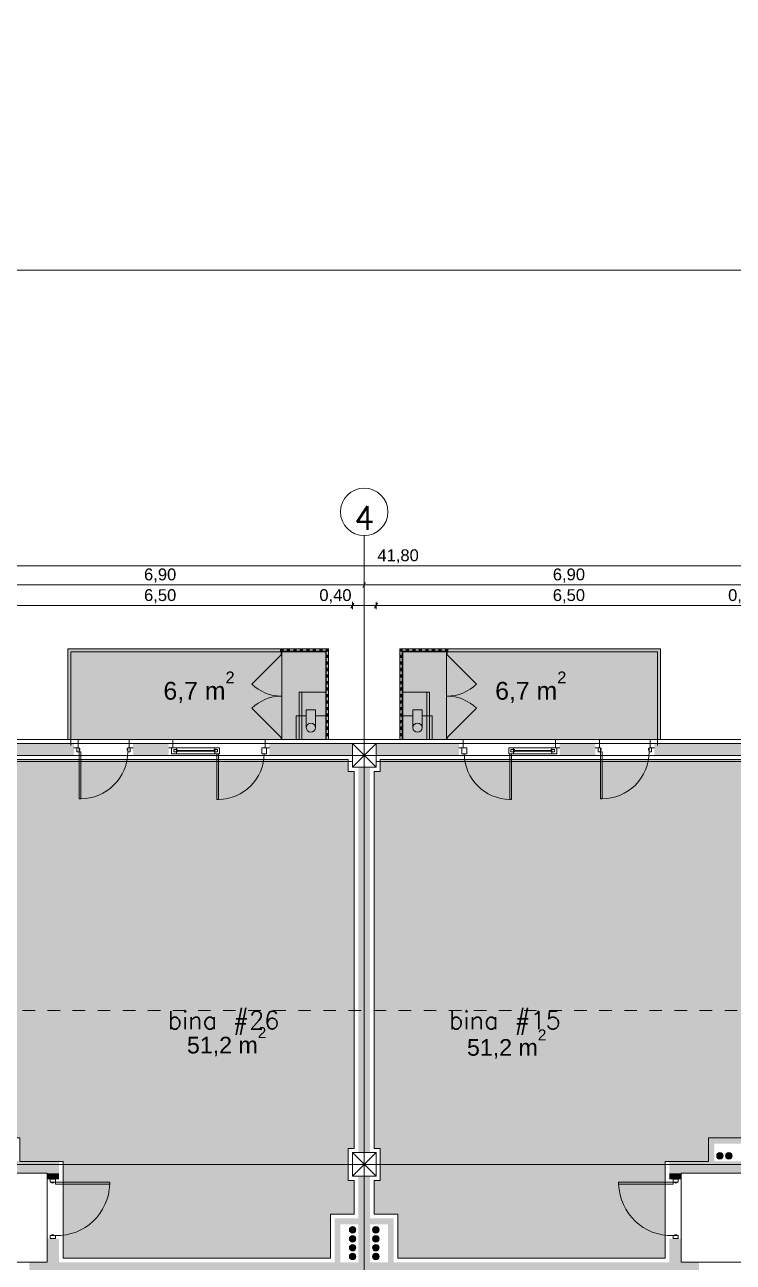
# Model space of a CAD drawing. Header units: metres. Extents: x 476297 to 476657, y 4620828 to 4621206.
# Drawn here: x 476405.82 to 476417.79, y 4621110.8 to 4621131.68 of the extents above; entities that cross this region are included whole.
import ezdxf

# ---------------------------------------------------------------- set-up
doc = ezdxf.new("R2010")
doc.units = ezdxf.units.M
doc.header["$MEASUREMENT"] = 0
doc.linetypes.add('Dashed', pattern=[0.423333, 0.211667, -0.211667])
for name, color, linetype in [('0_Pen_No__42_Pen_No__250', 7, 'Continuous'), ('2D Drafting - General_Pen_No__1', 7, 'Continuous'), ('2D Drafting - General_Pen_No__1_Pen_No__7', 7, 'Continuous'), ('2D Drafting - General_Pen_No__250_Pen_No__7', 7, 'Continuous'), ('2D Drafting - General_Pen_No__7', 7, 'Continuous'), ('2D Drafting - General_Pen_No__7_Pen_No__7', 7, 'Continuous'), ('Annotation - Text_Pen_No__7', 7, 'Continuous'), ('Doors_Pen_No__7_Pen_No__7', 7, 'Continuous'), ('G-Anno-Nplt', 7, 'Continuous'), ('gegmebi_Pen_No__1', 7, 'Continuous'), ('kar-panjara_Pen_No__7_Pen_No__7', 7, 'Continuous'), ('New0_Pen_No__250', 7, 'Continuous'), ('New2D Drafting - General_Pen_No__250_Pen_No__7', 7, 'Continuous'), ('New2D Drafting - General_Pen_No__30_Pen_No__9_Pen_No__9', 7, 'Continuous'), ('NewDoors_Pen_No__7_Pen_No__7', 7, 'Continuous'), ('Newreg_nak', 7, 'Continuous'), ('Newshenobebi', 7, 'Continuous'), ('NewStructural - Bearing', 7, 'Continuous'), ('shaxtebi da milebi_Pen_No__1_Pen_No__1', 7, 'Continuous'), ('shaxtebi da milebi_Pen_No__5_Pen_No__5', 7, 'Continuous'), ('zoma', 7, 'Continuous'), ('zoma_Pen_No__5', 7, 'Continuous')]:
    doc.layers.add(name, color=color, linetype=linetype)
doc.styles.add('GENERATED_STYLE_1', font='arial.ttf')
doc.styles.add('GENERATED_STYLE_2', font='arial.ttf')
doc.linetypes.add('Break', pattern='A,0,[1,A-1 áƒ¡áƒ\x90áƒ®áƒšáƒ˜ - áƒ›áƒ¨áƒ”áƒœáƒ”áƒ‘áƒšáƒ”áƒ‘áƒ¡1.Shx,S=0.015679,R=0,X=0,Y=0],-1.975557,0', length=1.975557)
doc.dimstyles.new('GENERATED_STYLE__1', dxfattribs={"dimtxt": 0.2, "dimasz": 0.064421, "dimexe": 0.18, "dimexo": 0.003, "dimgap": 0.09, "dimtad": 1, "dimtih": 1, "dimtoh": 1, "dimzin": 0, "dimdsep": 46, "dimtxsty": 'GENERATED_STYLE_2', "dimblk": 'ARROWHEAD_2', "dimblk1": 'ARROWHEAD_2', "dimblk2": 'ARROWHEAD_2', "dimcen": 0.09, "dimclrd": 142, "dimclre": 142, "dimclrt": 142, "dimadec": 0, "dimazin": 0, "dimtfac": 1, "dimtdec": 4, "dimtmove": 0, "dimatfit": 3, "dimfxl": 1, "dimtolj": 1, "dimtzin": 0, "dimarcsym": 0})
doc.dimstyles.new('GENERATED_STYLE__2', dxfattribs={"dimtxt": 0.2, "dimasz": 0.064421, "dimexe": 0.18, "dimexo": 0.003, "dimgap": 0.09, "dimtad": 1, "dimtih": 1, "dimtoh": 1, "dimzin": 0, "dimdsep": 46, "dimtxsty": 'GENERATED_STYLE_2', "dimblk": 'ARROWHEAD_2', "dimblk1": 'ARROWHEAD_2', "dimblk2": 'ARROWHEAD_2', "dimcen": 0.09, "dimclrd": 142, "dimclre": 142, "dimclrt": 142, "dimadec": 0, "dimazin": 0, "dimtfac": 1, "dimtdec": 4, "dimtmove": 2, "dimatfit": 3, "dimfxl": 1, "dimtolj": 1, "dimtzin": 0, "dimarcsym": 0})
doc.dimstyles.new('GENERATED_STYLE__9', dxfattribs={"dimtxt": 0.5, "dimasz": 0.228, "dimexe": 0.18, "dimexo": 0.003, "dimgap": 0.09, "dimtad": 1, "dimzin": 0, "dimdsep": 46, "dimtxsty": 'GENERATED_STYLE_2', "dimblk": 'ARROWHEAD_2', "dimblk1": 'ARROWHEAD_2', "dimblk2": 'ARROWHEAD_2', "dimcen": 0.09, "dimclrd": 1, "dimclre": 1, "dimclrt": 1, "dimadec": 0, "dimazin": 0, "dimtfac": 1, "dimtdec": 4, "dimtmove": 0, "dimatfit": 3, "dimfxl": 1, "dimtolj": 1, "dimtzin": 0, "dimarcsym": 0})

# ---------------------------------------------------------------- blocks, each defined once
blk = doc.blocks.new('*D315', base_point=(476844.527, 4621385.791))
at = {"layer": 'zoma', "color": 1, "linetype": 'Continuous', "lineweight": 0, "transparency": 16777216}
for p, q in [((476390.88, 4621127.534), (476390.43, 4621127.534)), ((476390.805, 4621127.447), (476390.505, 4621127.62)), ((476390.655, 4621127.534), (476390.655, 4621127.68)), ((476390.655, 4621119.549), (476390.655, 4621127.534)), ((476390.505, 4621119.636), (476390.805, 4621119.462)), ((476390.88, 4621119.549), (476390.43, 4621119.549)), ((476390.655, 4621119.402), (476390.655, 4621119.549))]:
    blk.add_line(p, q, dxfattribs=at)
at = {"layer": 'zoma', "color": 1, "lineweight": 0, "transparency": 16777216, "insert": (476390.555, 4621122.686), "char_height": 0.5, "attachment_point": 7, "rotation": 89.9995, "style": 'GENERATED_STYLE_2'}
blk.add_mtext('\\A1;{\\pql;\\fArial CYR|b0|i0|c204|p34;54.31}', dxfattribs=at)
blk = doc.blocks.new('ARROWHEAD_2')
at = {"color": 0, "linetype": 'Continuous', "lineweight": 0}
for p, q in [((0, 0), (-1, 0)), ((-0.378, -0.655), (0.378, 0.655))]:
    blk.add_line(p, q, dxfattribs=at)
blk = doc.blocks.new('*D318', base_point=(476844.527, 4621385.791))
at = {"layer": 'zoma', "color": 142, "linetype": 'Continuous', "lineweight": 0, "transparency": 16777216}
for p, q in [((476404.655, 4621122.162), (476404.655, 4621122.289)), ((476411.555, 4621122.162), (476411.555, 4621122.289)), ((476404.679, 4621122.268), (476404.631, 4621122.184)), ((476404.655, 4621122.226), (476411.555, 4621122.226)), ((476411.579, 4621122.268), (476411.531, 4621122.184))]:
    blk.add_line(p, q, dxfattribs=at)
at = {"layer": 'zoma', "color": 142, "lineweight": 0, "transparency": 16777216, "insert": (476407.839, 4621122.266), "char_height": 0.2, "attachment_point": 7, "style": 'GENERATED_STYLE_2'}
blk.add_mtext('\\A1;{\\pql;\\fArial CYR|b0|i0|c204|p34;6,90}', dxfattribs=at)
blk = doc.blocks.new('*D319', base_point=(476844.527, 4621385.791))
at = {"layer": 'zoma', "color": 142, "linetype": 'Continuous', "lineweight": 0, "transparency": 16777216}
for p, q in [((476411.555, 4621122.162), (476411.555, 4621122.289)), ((476418.455, 4621122.162), (476418.455, 4621122.289)), ((476411.579, 4621122.268), (476411.531, 4621122.184)), ((476411.555, 4621122.226), (476418.455, 4621122.226)), ((476418.479, 4621122.268), (476418.431, 4621122.184))]:
    blk.add_line(p, q, dxfattribs=at)
at = {"layer": 'zoma', "color": 142, "lineweight": 0, "transparency": 16777216, "insert": (476414.739, 4621122.266), "char_height": 0.2, "attachment_point": 7, "style": 'GENERATED_STYLE_2'}
blk.add_mtext('\\A1;{\\pql;\\fArial CYR|b0|i0|c204|p34;6,90}', dxfattribs=at)
blk = doc.blocks.new('*D369', base_point=(476844.527, 4621385.791))
at = {"layer": 'zoma', "color": 142, "linetype": 'Continuous', "lineweight": 0, "transparency": 16777216}
for p, q in [((476404.879, 4621121.92), (476404.831, 4621121.835)), ((476404.855, 4621121.814), (476404.855, 4621121.941)), ((476404.855, 4621121.877), (476411.355, 4621121.877)), ((476411.379, 4621121.92), (476411.331, 4621121.835)), ((476411.355, 4621121.814), (476411.355, 4621121.941))]:
    blk.add_line(p, q, dxfattribs=at)
at = {"layer": 'zoma', "color": 142, "lineweight": 0, "transparency": 16777216, "char_height": 0.2, "attachment_point": 7, "style": 'GENERATED_STYLE_2'}
for s, insert in [('\\A1;{\\pql;\\fArial CYR|b0|i0|c204|p34;6,50}', (476407.839, 4621121.917)), ('\\A1;{\\pql;\\fArial CYR|b0|i0|c204|p34;0,40}', (476410.798, 4621121.917))]:
    blk.add_mtext(s, dxfattribs=dict(at, insert=insert))
blk = doc.blocks.new('*D370', base_point=(476844.527, 4621385.791))
at = {"layer": 'zoma', "color": 142, "linetype": 'Continuous', "lineweight": 0, "transparency": 16777216}
for p, q in [((476411.379, 4621121.92), (476411.331, 4621121.835)), ((476411.355, 4621121.814), (476411.355, 4621121.941)), ((476411.355, 4621121.877), (476411.755, 4621121.877)), ((476411.779, 4621121.92), (476411.731, 4621121.835)), ((476411.755, 4621121.814), (476411.755, 4621121.941))]:
    blk.add_line(p, q, dxfattribs=at)
blk = doc.blocks.new('*D371', base_point=(476844.527, 4621385.791))
at = {"layer": 'zoma', "color": 142, "linetype": 'Continuous', "lineweight": 0, "transparency": 16777216}
for p, q in [((476411.779, 4621121.92), (476411.731, 4621121.835)), ((476411.755, 4621121.814), (476411.755, 4621121.941)), ((476411.755, 4621121.877), (476418.255, 4621121.877)), ((476418.279, 4621121.92), (476418.231, 4621121.835)), ((476418.255, 4621121.814), (476418.255, 4621121.941))]:
    blk.add_line(p, q, dxfattribs=at)
at = {"layer": 'zoma', "color": 142, "lineweight": 0, "transparency": 16777216, "char_height": 0.2, "attachment_point": 7, "style": 'GENERATED_STYLE_2'}
for s, insert in [('\\A1;{\\pql;\\fArial CYR|b0|i0|c204|p34;6,50}', (476414.739, 4621121.917)), ('\\A1;{\\pql;\\fArial CYR|b0|i0|c204|p34;0,40}', (476417.698, 4621121.917))]:
    blk.add_mtext(s, dxfattribs=dict(at, insert=insert))
blk = doc.blocks.new('*D377', base_point=(476844.527, 4621385.791))
at = {"layer": 'zoma', "color": 142, "linetype": 'Continuous', "lineweight": 0, "transparency": 16777216}
for p, q in [((476390.614, 4621122.549), (476390.655, 4621122.549)), ((476390.679, 4621122.591), (476390.631, 4621122.507)), ((476390.655, 4621122.485), (476390.655, 4621122.613)), ((476390.655, 4621122.549), (476432.455, 4621122.549)), ((476432.431, 4621122.507), (476432.479, 4621122.591)), ((476432.455, 4621122.485), (476432.455, 4621122.613)), ((476432.455, 4621122.549), (476432.496, 4621122.549))]:
    blk.add_line(p, q, dxfattribs=at)
at = {"layer": 'zoma', "color": 142, "lineweight": 0, "transparency": 16777216, "insert": (476411.778, 4621122.589), "char_height": 0.2, "attachment_point": 7, "style": 'GENERATED_STYLE_2'}
blk.add_mtext('\\A1;{\\pql;\\fArial CYR|b0|i0|c204|p34;41,80}', dxfattribs=at)
blk = doc.blocks.new('*D410', base_point=(476844.527, 4621385.791))
at = {"layer": 'zoma', "color": 142, "linetype": 'Continuous', "lineweight": 0, "transparency": 16777216}
for p, q in [((476404.879, 4621137.361), (476404.83, 4621137.276)), ((476404.854, 4621137.255), (476404.854, 4621137.382)), ((476404.854, 4621137.319), (476411.354, 4621137.319)), ((476411.379, 4621137.361), (476411.33, 4621137.276)), ((476411.354, 4621137.255), (476411.354, 4621137.382))]:
    blk.add_line(p, q, dxfattribs=at)
at = {"layer": 'zoma', "color": 142, "lineweight": 0, "transparency": 16777216, "char_height": 0.2, "attachment_point": 7, "style": 'GENERATED_STYLE_2'}
for s, insert in [('\\A1;{\\pql;\\fArial CYR|b0|i0|c204|p34;6,50}', (476407.838, 4621137.359)), ('\\A1;{\\pql;\\fArial CYR|b0|i0|c204|p34;0,40}', (476410.798, 4621137.359))]:
    blk.add_mtext(s, dxfattribs=dict(at, insert=insert))
blk = doc.blocks.new('*D411', base_point=(476844.527, 4621385.791))
at = {"layer": 'zoma', "color": 142, "linetype": 'Continuous', "lineweight": 0, "transparency": 16777216}
for p, q in [((476411.379, 4621137.361), (476411.33, 4621137.276)), ((476411.354, 4621137.255), (476411.354, 4621137.382)), ((476411.354, 4621137.319), (476411.754, 4621137.319)), ((476411.779, 4621137.361), (476411.73, 4621137.276)), ((476411.754, 4621137.255), (476411.754, 4621137.382))]:
    blk.add_line(p, q, dxfattribs=at)
blk = doc.blocks.new('*D412', base_point=(476844.527, 4621385.791))
at = {"layer": 'zoma', "color": 142, "linetype": 'Continuous', "lineweight": 0, "transparency": 16777216}
for p, q in [((476411.779, 4621137.361), (476411.73, 4621137.276)), ((476411.754, 4621137.255), (476411.754, 4621137.382)), ((476411.754, 4621137.319), (476418.254, 4621137.319)), ((476418.279, 4621137.361), (476418.23, 4621137.276)), ((476418.254, 4621137.255), (476418.254, 4621137.382))]:
    blk.add_line(p, q, dxfattribs=at)
at = {"layer": 'zoma', "color": 142, "lineweight": 0, "transparency": 16777216, "char_height": 0.2, "attachment_point": 7, "style": 'GENERATED_STYLE_2'}
for s, insert in [('\\A1;{\\pql;\\fArial CYR|b0|i0|c204|p34;6,50}', (476414.738, 4621137.359)), ('\\A1;{\\pql;\\fArial CYR|b0|i0|c204|p34;0,40}', (476417.698, 4621137.359))]:
    blk.add_mtext(s, dxfattribs=dict(at, insert=insert))

msp = doc.modelspace()

# ---------------------------------------------------------------- hatches: boundary and pattern name
at = {"layer": '2D Drafting - General_Pen_No__250_Pen_No__7', "linetype": 'Continuous', "lineweight": 0}
for points in [[(476410.155, 4621121.099), (476410.905, 4621121.099), (476410.905, 4621121.109), (476410.155, 4621121.109)], [(476410.155, 4621121.049), (476410.165, 4621121.049), (476410.165, 4621121.099), (476410.155, 4621121.099)], [(476410.905, 4621121.109), (476410.915, 4621121.109), (476410.915, 4621119.619), (476410.905, 4621119.619)], [(476412.205, 4621121.109), (476412.205, 4621119.619), (476412.195, 4621119.619), (476412.195, 4621121.109)], [(476412.955, 4621121.099), (476412.205, 4621121.099), (476412.205, 4621121.109), (476412.955, 4621121.109)], [(476412.955, 4621121.049), (476412.955, 4621121.099), (476412.945, 4621121.099), (476412.945, 4621121.049)], [(476410.155, 4621119.619), (476410.155, 4621119.649), (476410.165, 4621119.649), (476410.165, 4621119.619)], [(476412.955, 4621119.619), (476412.955, 4621119.649), (476412.945, 4621119.649), (476412.945, 4621119.619)], [(476406.655, 4621119.349), (476404.855, 4621119.349), (476404.855, 4621119.549), (476406.655, 4621119.549)], [(476408.255, 4621119.348), (476407.655, 4621119.348), (476407.655, 4621119.548), (476408.255, 4621119.548)], [(476411.355, 4621119.349), (476409.955, 4621119.349), (476409.955, 4621119.549), (476411.355, 4621119.549)], [(476411.755, 4621119.349), (476413.155, 4621119.349), (476413.155, 4621119.549), (476411.755, 4621119.549)], [(476414.855, 4621119.348), (476415.455, 4621119.348), (476415.455, 4621119.548), (476414.855, 4621119.548)], [(476416.455, 4621119.349), (476418.255, 4621119.349), (476418.255, 4621119.549), (476416.455, 4621119.549)], [(476411.655, 4621119.149), (476411.655, 4621112.649), (476411.455, 4621112.649), (476411.455, 4621119.149)], [(476417.465, 4621112.499), (476417.365, 4621112.499), (476417.365, 4621112.899), (476418.255, 4621112.899), (476418.255, 4621112.799), (476417.465, 4621112.799)], [(476406.405, 4621112.299), (476406.405, 4621112.499), (476404.855, 4621112.499), (476404.855, 4621112.299)], [(476416.705, 4621112.299), (476416.705, 4621112.499), (476418.255, 4621112.499), (476418.255, 4621112.299)], [(476406.405, 4621112.299), (476406.405, 4621112.199), (476406.205, 4621112.199), (476406.205, 4621112.299)], [(476411.655, 4621112.249), (476411.655, 4621109.149), (476411.455, 4621109.149), (476411.455, 4621112.249)], [(476416.705, 4621112.299), (476416.705, 4621112.199), (476416.905, 4621112.199), (476416.905, 4621112.299)], [(476411.455, 4621111.439), (476411.455, 4621111.539), (476411.055, 4621111.539), (476411.055, 4621110.799), (476411.155, 4621110.799), (476411.155, 4621111.439)], [(476411.655, 4621111.439), (476411.655, 4621111.539), (476412.055, 4621111.539), (476412.055, 4621110.799), (476411.955, 4621110.799), (476411.955, 4621111.439)], [(476406.405, 4621111.199), (476406.405, 4621110.799), (476406.205, 4621110.799), (476406.205, 4621111.199)], [(476416.705, 4621111.199), (476416.705, 4621110.799), (476416.905, 4621110.799), (476416.905, 4621111.199)], [(476411.455, 4621110.599), (476405.905, 4621110.599), (476405.905, 4621110.799), (476411.455, 4621110.799)], [(476411.655, 4621110.599), (476417.205, 4621110.599), (476417.205, 4621110.799), (476411.655, 4621110.799)]]:
    msp.add_hatch(color=7, dxfattribs=at).paths.add_polyline_path(points)
at = {"layer": 'G-Anno-Nplt', "linetype": 'Continuous', "lineweight": 0}
for color, points in [(46, [(476406.555, 4621121.149), (476406.555, 4621119.619), (476410.955, 4621119.619), (476410.955, 4621121.149)]), (46, [(476416.555, 4621121.149), (476416.555, 4621119.619), (476412.155, 4621119.619), (476412.155, 4621121.149)]), (167, [(476411.385, 4621112.719), (476411.285, 4621112.719), (476411.285, 4621112.179), (476411.385, 4621112.179), (476411.385, 4621111.609), (476410.985, 4621111.609), (476410.985, 4621110.869), (476406.475, 4621110.869), (476406.475, 4621112.499), (476405.745, 4621112.499), (476405.745, 4621112.899), (476404.855, 4621112.899), (476404.855, 4621114.099), (476404.925, 4621114.099), (476404.925, 4621119.079), (476404.925, 4621119.279), (476407.785, 4621119.279), (476411.285, 4621119.279), (476411.285, 4621119.079), (476411.385, 4621119.079)]), (167, [(476418.255, 4621114.099), (476418.185, 4621114.099), (476418.185, 4621119.279), (476411.825, 4621119.279), (476411.825, 4621119.079), (476411.725, 4621119.079), (476411.725, 4621112.719), (476411.825, 4621112.719), (476411.825, 4621112.179), (476411.725, 4621112.179), (476411.725, 4621111.609), (476412.125, 4621111.609), (476412.125, 4621110.869), (476416.635, 4621110.869), (476416.635, 4621112.499), (476417.365, 4621112.499), (476417.365, 4621112.899), (476418.255, 4621112.899)])]:
    msp.add_hatch(color=color, dxfattribs=at).paths.add_polyline_path(points)
at = {"layer": 'New2D Drafting - General_Pen_No__250_Pen_No__7', "linetype": 'Continuous', "lineweight": 0}
for points in [[(476410.905, 4621119.619), (476410.455, 4621119.619), (476410.455, 4621120.419), (476410.905, 4621120.419)], [(476412.205, 4621119.619), (476412.655, 4621119.619), (476412.655, 4621120.419), (476412.205, 4621120.419)], [(476410.905, 4621119.619), (476410.405, 4621119.619), (476410.405, 4621120.019), (476410.578, 4621120.019), (476410.578, 4621120.119), (476410.732, 4621120.119), (476410.732, 4621120.019), (476410.905, 4621120.019)], [(476412.205, 4621119.619), (476412.705, 4621119.619), (476412.705, 4621120.019), (476412.532, 4621120.019), (476412.532, 4621120.119), (476412.378, 4621120.119), (476412.378, 4621120.019), (476412.205, 4621120.019)]]:
    msp.add_hatch(color=255, dxfattribs=at).paths.add_polyline_path(points)
at = {"layer": 'New2D Drafting - General_Pen_No__30_Pen_No__9_Pen_No__9', "linetype": 'Continuous', "lineweight": 0}
for points in [[(476410.185, 4621121.149), (476410.185, 4621121.109), (476410.145, 4621121.109), (476410.145, 4621121.149)], [(476410.295, 4621121.149), (476410.295, 4621121.109), (476410.255, 4621121.109), (476410.255, 4621121.149)], [(476410.405, 4621121.149), (476410.405, 4621121.109), (476410.365, 4621121.109), (476410.365, 4621121.149)], [(476410.515, 4621121.149), (476410.515, 4621121.109), (476410.475, 4621121.109), (476410.475, 4621121.149)], [(476410.625, 4621121.149), (476410.625, 4621121.109), (476410.585, 4621121.109), (476410.585, 4621121.149)], [(476410.735, 4621121.149), (476410.735, 4621121.109), (476410.695, 4621121.109), (476410.695, 4621121.149)], [(476410.845, 4621121.149), (476410.845, 4621121.109), (476410.805, 4621121.109), (476410.805, 4621121.149)], [(476410.955, 4621121.149), (476410.955, 4621121.109), (476410.915, 4621121.109), (476410.915, 4621121.149)], [(476410.955, 4621120.999), (476410.915, 4621120.999), (476410.915, 4621121.039), (476410.955, 4621121.039)], [(476412.155, 4621121.149), (476412.155, 4621121.109), (476412.195, 4621121.109), (476412.195, 4621121.149)], [(476412.155, 4621120.999), (476412.195, 4621120.999), (476412.195, 4621121.039), (476412.155, 4621121.039)], [(476412.265, 4621121.149), (476412.265, 4621121.109), (476412.305, 4621121.109), (476412.305, 4621121.149)], [(476412.375, 4621121.149), (476412.375, 4621121.109), (476412.415, 4621121.109), (476412.415, 4621121.149)], [(476412.485, 4621121.149), (476412.485, 4621121.109), (476412.525, 4621121.109), (476412.525, 4621121.149)], [(476412.595, 4621121.149), (476412.595, 4621121.109), (476412.635, 4621121.109), (476412.635, 4621121.149)], [(476412.705, 4621121.149), (476412.705, 4621121.109), (476412.745, 4621121.109), (476412.745, 4621121.149)], [(476412.815, 4621121.149), (476412.815, 4621121.109), (476412.855, 4621121.109), (476412.855, 4621121.149)], [(476412.925, 4621121.149), (476412.925, 4621121.109), (476412.965, 4621121.109), (476412.965, 4621121.149)], [(476410.955, 4621120.889), (476410.915, 4621120.889), (476410.915, 4621120.929), (476410.955, 4621120.929)], [(476410.955, 4621120.779), (476410.915, 4621120.779), (476410.915, 4621120.819), (476410.955, 4621120.819)], [(476412.155, 4621120.889), (476412.195, 4621120.889), (476412.195, 4621120.929), (476412.155, 4621120.929)], [(476412.155, 4621120.779), (476412.195, 4621120.779), (476412.195, 4621120.819), (476412.155, 4621120.819)], [(476410.955, 4621120.669), (476410.915, 4621120.669), (476410.915, 4621120.709), (476410.955, 4621120.709)], [(476412.155, 4621120.669), (476412.195, 4621120.669), (476412.195, 4621120.709), (476412.155, 4621120.709)], [(476410.955, 4621120.559), (476410.915, 4621120.559), (476410.915, 4621120.599), (476410.955, 4621120.599)], [(476410.955, 4621120.449), (476410.915, 4621120.449), (476410.915, 4621120.489), (476410.955, 4621120.489)], [(476412.155, 4621120.559), (476412.195, 4621120.559), (476412.195, 4621120.599), (476412.155, 4621120.599)], [(476412.155, 4621120.449), (476412.195, 4621120.449), (476412.195, 4621120.489), (476412.155, 4621120.489)], [(476410.955, 4621120.339), (476410.915, 4621120.339), (476410.915, 4621120.379), (476410.955, 4621120.379)], [(476410.955, 4621120.229), (476410.915, 4621120.229), (476410.915, 4621120.269), (476410.955, 4621120.269)], [(476412.155, 4621120.339), (476412.195, 4621120.339), (476412.195, 4621120.379), (476412.155, 4621120.379)], [(476412.155, 4621120.229), (476412.195, 4621120.229), (476412.195, 4621120.269), (476412.155, 4621120.269)], [(476410.955, 4621120.119), (476410.915, 4621120.119), (476410.915, 4621120.159), (476410.955, 4621120.159)], [(476410.955, 4621120.009), (476410.915, 4621120.009), (476410.915, 4621120.049), (476410.955, 4621120.049)], [(476412.155, 4621120.119), (476412.195, 4621120.119), (476412.195, 4621120.159), (476412.155, 4621120.159)], [(476412.155, 4621120.009), (476412.195, 4621120.009), (476412.195, 4621120.049), (476412.155, 4621120.049)], [(476410.955, 4621119.899), (476410.915, 4621119.899), (476410.915, 4621119.939), (476410.955, 4621119.939)], [(476410.955, 4621119.789), (476410.915, 4621119.789), (476410.915, 4621119.829), (476410.955, 4621119.829)], [(476412.155, 4621119.899), (476412.195, 4621119.899), (476412.195, 4621119.939), (476412.155, 4621119.939)], [(476412.155, 4621119.789), (476412.195, 4621119.789), (476412.195, 4621119.829), (476412.155, 4621119.829)], [(476410.955, 4621119.679), (476410.915, 4621119.679), (476410.915, 4621119.719), (476410.955, 4621119.719)], [(476412.155, 4621119.679), (476412.195, 4621119.679), (476412.195, 4621119.719), (476412.155, 4621119.719)]]:
    msp.add_hatch(color=255, dxfattribs=at).paths.add_polyline_path(points)
at = {"layer": 'shaxtebi da milebi_Pen_No__1_Pen_No__1', "linetype": 'Continuous', "lineweight": 0}
for points in [[(476411.36, 4621110.949, 1), (476411.36, 4621110.839, 1)], [(476411.75, 4621110.949, -1), (476411.75, 4621110.839, -1)]]:
    msp.add_hatch(color=1, dxfattribs=at).paths.add_polyline_path(points)
at = {"layer": 'shaxtebi da milebi_Pen_No__5_Pen_No__5', "linetype": 'Continuous', "lineweight": 0}
for color, points in [(251, [(476417.505, 4621112.594, 1), (476417.615, 4621112.594, 1)]), (5, [(476417.71, 4621112.649, -1), (476417.71, 4621112.539, -1)]), (251, [(476411.36, 4621111.399, -1), (476411.36, 4621111.289, -1)]), (5, [(476411.415, 4621111.194, -1), (476411.305, 4621111.194, -1)]), (251, [(476411.75, 4621111.399, 1), (476411.75, 4621111.289, 1)]), (5, [(476411.695, 4621111.194, 1), (476411.805, 4621111.194, 1)]), (5, [(476411.415, 4621111.044, -1), (476411.305, 4621111.044, -1)]), (5, [(476411.695, 4621111.044, 1), (476411.805, 4621111.044, 1)])]:
    msp.add_hatch(color=color, dxfattribs=at).paths.add_polyline_path(points)

# ---------------------------------------------------------------- linework, layer by layer
at = {"layer": '0_Pen_No__42_Pen_No__250', "color": 5, "linetype": 'Continuous', "lineweight": 0}
msp.add_circle((476411.555, 4621123.458), 0.4, dxfattribs=at)
msp.add_circle((476411.555, 4621123.458), 0.4, dxfattribs=at)
at = {"layer": '2D Drafting - General_Pen_No__1', "color": 7, "linetype": 'Continuous', "lineweight": 0}
for p, q in [((476411.755, 4621119.149), (476411.355, 4621119.549)), ((476411.355, 4621119.149), (476411.755, 4621119.549)), ((476411.355, 4621112.249), (476411.755, 4621112.649)), ((476411.755, 4621112.249), (476411.355, 4621112.649))]:
    msp.add_line(p, q, dxfattribs=at)
at = {"layer": '2D Drafting - General_Pen_No__1', "color": 7, "linetype": 'Continuous', "lineweight": 0, "flags": 128}
for points in [[(476411.355, 4621119.249), (476404.855, 4621119.249), (476404.855, 4621119.549), (476411.355, 4621119.549)], [(476411.355, 4621119.149), (476411.755, 4621119.149), (476411.755, 4621119.549), (476411.355, 4621119.549)], [(476411.755, 4621119.249), (476418.255, 4621119.249), (476418.255, 4621119.549), (476411.755, 4621119.549)], [(476411.355, 4621112.249), (476411.755, 4621112.249), (476411.755, 4621112.649), (476411.355, 4621112.649)]]:
    msp.add_lwpolyline(points, close=True, dxfattribs=at)
at = {"layer": '2D Drafting - General_Pen_No__1_Pen_No__7', "color": 7, "linetype": 'Continuous', "lineweight": 0}
for centre, start, end in [((476406.367, 4621112.141), 268.3962, 358.3962), ((476416.743, 4621112.141), 181.6038, 271.6038)]:
    msp.add_arc(centre, 0.893, start, end, dxfattribs=at)
at = {"layer": '2D Drafting - General_Pen_No__250_Pen_No__7', "color": 7, "linetype": 'Continuous', "lineweight": 0, "flags": 128}
for points in [[(476410.155, 4621121.099), (476410.905, 4621121.099), (476410.905, 4621121.109), (476410.155, 4621121.109)], [(476410.155, 4621121.049), (476410.165, 4621121.049), (476410.165, 4621121.099), (476410.155, 4621121.099)], [(476410.905, 4621121.109), (476410.915, 4621121.109), (476410.915, 4621119.619), (476410.905, 4621119.619)], [(476412.205, 4621121.109), (476412.205, 4621119.619), (476412.195, 4621119.619), (476412.195, 4621121.109)], [(476412.955, 4621121.099), (476412.205, 4621121.099), (476412.205, 4621121.109), (476412.955, 4621121.109)], [(476412.955, 4621121.049), (476412.955, 4621121.099), (476412.945, 4621121.099), (476412.945, 4621121.049)], [(476410.155, 4621119.619), (476410.155, 4621119.649), (476410.165, 4621119.649), (476410.165, 4621119.619)], [(476412.955, 4621119.619), (476412.955, 4621119.649), (476412.945, 4621119.649), (476412.945, 4621119.619)]]:
    msp.add_lwpolyline(points, close=True, dxfattribs=at)
at = {"layer": '2D Drafting - General_Pen_No__7', "color": 7, "linetype": 'Continuous', "lineweight": 0, "flags": 128}
for points in [[(476406.655, 4621119.479), (476406.725, 4621119.479), (476406.725, 4621119.62)], [(476407.655, 4621119.479), (476407.585, 4621119.479), (476407.585, 4621119.62)], [(476408.255, 4621119.479), (476408.325, 4621119.479), (476408.325, 4621119.619)], [(476409.955, 4621119.479), (476409.885, 4621119.479), (476409.885, 4621119.619)], [(476413.155, 4621119.478), (476413.225, 4621119.478), (476413.225, 4621119.618)], [(476414.855, 4621119.478), (476414.785, 4621119.478), (476414.785, 4621119.618)], [(476415.455, 4621119.479), (476415.525, 4621119.479), (476415.525, 4621119.619)], [(476416.455, 4621119.479), (476416.385, 4621119.479), (476416.385, 4621119.619)]]:
    msp.add_lwpolyline(points, dxfattribs=at)
at = {"layer": '2D Drafting - General_Pen_No__7_Pen_No__7', "color": 7, "linetype": 'Continuous', "lineweight": 0, "flags": 128}
for points in [[(476408.385, 4621119.478), (476409.035, 4621119.478), (476409.035, 4621119.378), (476408.385, 4621119.378)], [(476414.725, 4621119.478), (476414.075, 4621119.478), (476414.075, 4621119.378), (476414.725, 4621119.378)]]:
    msp.add_lwpolyline(points, close=True, dxfattribs=at)
at = {"layer": '2D Drafting - General_Pen_No__7_Pen_No__7', "color": 7, "linetype": 'Continuous', "lineweight": 0}
for centre, radius, start, end in [((476406.77, 4621119.412), 0.794, 269.9985, 0.0002), ((476409.095, 4621119.378), 0.77, 269.9975, 359.9943), ((476414.015, 4621119.378), 0.77, 180.0057, 270.0025), ((476415.571, 4621119.411), 0.794, 269.9985, 0.0002)]:
    msp.add_arc(centre, radius, start, end, dxfattribs=at)
at = {"layer": 'Doors_Pen_No__7_Pen_No__7', "color": 7, "linetype": 'Continuous', "lineweight": 0, "flags": 128}
for points in [[(476406.704, 4621119.479), (476406.744, 4621119.479), (476406.744, 4621119.412), (476406.704, 4621119.412)], [(476406.744, 4621119.465), (476406.753, 4621119.465), (476406.753, 4621119.438), (476406.744, 4621119.438)], [(476406.744, 4621119.412), (476406.77, 4621119.412), (476406.77, 4621118.617), (476406.744, 4621118.617)], [(476407.556, 4621119.465), (476407.565, 4621119.465), (476407.565, 4621119.438), (476407.556, 4621119.438)], [(476407.604, 4621119.479), (476407.565, 4621119.479), (476407.565, 4621119.412), (476407.604, 4621119.412)], [(476409.068, 4621119.378), (476409.095, 4621119.378), (476409.095, 4621118.608), (476409.068, 4621118.608)], [(476414.042, 4621119.378), (476414.015, 4621119.378), (476414.015, 4621118.607), (476414.042, 4621118.607)], [(476415.505, 4621119.479), (476415.545, 4621119.479), (476415.545, 4621119.411), (476415.505, 4621119.411)], [(476415.545, 4621119.464), (476415.554, 4621119.464), (476415.554, 4621119.438), (476415.545, 4621119.438)], [(476415.545, 4621119.411), (476415.571, 4621119.411), (476415.571, 4621118.617), (476415.545, 4621118.617)], [(476416.357, 4621119.464), (476416.366, 4621119.464), (476416.366, 4621119.438), (476416.357, 4621119.438)], [(476416.405, 4621119.479), (476416.366, 4621119.479), (476416.366, 4621119.411), (476416.405, 4621119.411)], [(476406.257, 4621112.199), (476406.257, 4621112.149), (476406.342, 4621112.149), (476406.342, 4621112.199)], [(476406.275, 4621112.149), (476406.275, 4621112.138), (476406.309, 4621112.138), (476406.309, 4621112.149)], [(476406.342, 4621112.149), (476406.342, 4621112.116), (476407.26, 4621112.116), (476407.26, 4621112.149)], [(476416.768, 4621112.149), (476416.768, 4621112.116), (476415.85, 4621112.116), (476415.85, 4621112.149)], [(476416.853, 4621112.199), (476416.853, 4621112.149), (476416.768, 4621112.149), (476416.768, 4621112.199)], [(476416.835, 4621112.149), (476416.835, 4621112.138), (476416.801, 4621112.138), (476416.801, 4621112.149)], [(476406.257, 4621111.199), (476406.257, 4621111.248), (476406.342, 4621111.248), (476406.342, 4621111.199)], [(476406.275, 4621111.259), (476406.275, 4621111.248), (476406.309, 4621111.248), (476406.309, 4621111.259)], [(476416.853, 4621111.199), (476416.853, 4621111.248), (476416.768, 4621111.248), (476416.768, 4621111.199)], [(476416.835, 4621111.259), (476416.835, 4621111.248), (476416.801, 4621111.248), (476416.801, 4621111.259)]]:
    msp.add_lwpolyline(points, close=True, dxfattribs=at)
at = {"layer": 'G-Anno-Nplt', "color": 7, "linetype": 'Continuous', "lineweight": 0, "flags": 128}
for points in [[(476406.555, 4621121.149), (476406.555, 4621119.619), (476410.955, 4621119.619), (476410.955, 4621121.149)], [(476416.555, 4621121.149), (476416.555, 4621119.619), (476412.155, 4621119.619), (476412.155, 4621121.149)], [(476411.385, 4621112.719), (476411.285, 4621112.719), (476411.285, 4621112.179), (476411.385, 4621112.179), (476411.385, 4621111.609), (476410.985, 4621111.609), (476410.985, 4621110.869), (476406.475, 4621110.869), (476406.475, 4621112.499), (476405.745, 4621112.499), (476405.745, 4621112.899), (476404.855, 4621112.899), (476404.855, 4621114.099), (476404.925, 4621114.099), (476404.925, 4621119.079), (476404.925, 4621119.279), (476407.785, 4621119.279), (476411.285, 4621119.279), (476411.285, 4621119.079), (476411.385, 4621119.079)], [(476418.255, 4621114.099), (476418.185, 4621114.099), (476418.185, 4621119.279), (476411.825, 4621119.279), (476411.825, 4621119.079), (476411.725, 4621119.079), (476411.725, 4621112.719), (476411.825, 4621112.719), (476411.825, 4621112.179), (476411.725, 4621112.179), (476411.725, 4621111.609), (476412.125, 4621111.609), (476412.125, 4621110.869), (476416.635, 4621110.869), (476416.635, 4621112.499), (476417.365, 4621112.499), (476417.365, 4621112.899), (476418.255, 4621112.899)]]:
    msp.add_lwpolyline(points, close=True, dxfattribs=at)
at = {"layer": 'gegmebi_Pen_No__1', "color": 7, "linetype": 'Continuous', "lineweight": 0, "flags": 128}
for points in [[(476410.578, 4621120.019), (476410.405, 4621120.019), (476410.405, 4621119.619), (476410.905, 4621119.619), (476410.905, 4621120.019), (476410.732, 4621120.019)], [(476410.578, 4621119.819), (476410.578, 4621120.119), (476410.732, 4621120.119), (476410.732, 4621119.819)], [(476412.532, 4621120.019), (476412.705, 4621120.019), (476412.705, 4621119.619), (476412.205, 4621119.619), (476412.205, 4621120.019), (476412.378, 4621120.019)], [(476412.532, 4621119.819), (476412.532, 4621120.119), (476412.378, 4621120.119), (476412.378, 4621119.819)]]:
    msp.add_lwpolyline(points, dxfattribs=at)
at = {"layer": 'kar-panjara_Pen_No__7_Pen_No__7', "color": 7, "linetype": 'Continuous', "lineweight": 0, "flags": 128}
for points in [[(476408.385, 4621119.478), (476408.305, 4621119.478), (476408.305, 4621119.378), (476408.385, 4621119.378)], [(476408.34, 4621119.408), (476408.385, 4621119.408), (476408.385, 4621119.423), (476408.385, 4621119.433), (476408.4, 4621119.433), (476408.4, 4621119.448), (476408.34, 4621119.448)], [(476408.385, 4621119.423), (476409.035, 4621119.423), (476409.035, 4621119.433), (476408.385, 4621119.433)], [(476408.4, 4621119.408), (476408.385, 4621119.408), (476408.385, 4621119.423), (476408.4, 4621119.423)], [(476409.08, 4621119.408), (476409.035, 4621119.408), (476409.035, 4621119.423), (476409.035, 4621119.433), (476409.02, 4621119.433), (476409.02, 4621119.448), (476409.08, 4621119.448)], [(476409.02, 4621119.408), (476409.035, 4621119.408), (476409.035, 4621119.423), (476409.02, 4621119.423)], [(476409.115, 4621119.478), (476409.035, 4621119.478), (476409.035, 4621119.378), (476409.115, 4621119.378)], [(476409.905, 4621119.478), (476409.825, 4621119.478), (476409.825, 4621119.378), (476409.905, 4621119.378)], [(476413.205, 4621119.478), (476413.285, 4621119.478), (476413.285, 4621119.378), (476413.205, 4621119.378)], [(476413.995, 4621119.478), (476414.075, 4621119.478), (476414.075, 4621119.378), (476413.995, 4621119.378)], [(476414.03, 4621119.408), (476414.075, 4621119.408), (476414.075, 4621119.423), (476414.075, 4621119.433), (476414.09, 4621119.433), (476414.09, 4621119.448), (476414.03, 4621119.448)], [(476414.725, 4621119.423), (476414.075, 4621119.423), (476414.075, 4621119.433), (476414.725, 4621119.433)], [(476414.09, 4621119.408), (476414.075, 4621119.408), (476414.075, 4621119.423), (476414.09, 4621119.423)], [(476414.77, 4621119.408), (476414.725, 4621119.408), (476414.725, 4621119.423), (476414.725, 4621119.433), (476414.71, 4621119.433), (476414.71, 4621119.448), (476414.77, 4621119.448)], [(476414.71, 4621119.408), (476414.725, 4621119.408), (476414.725, 4621119.423), (476414.71, 4621119.423)], [(476414.725, 4621119.478), (476414.805, 4621119.478), (476414.805, 4621119.378), (476414.725, 4621119.378)]]:
    msp.add_lwpolyline(points, close=True, dxfattribs=at)
at = {"layer": 'New0_Pen_No__250', "color": 7, "linetype": 'Continuous', "lineweight": 0, "flags": 128}
for points in [[(476406.206, 4621110.799), (476406.206, 4621112.299), (476404.856, 4621112.299), (476404.856, 4621112.249), (476404.456, 4621112.249), (476404.456, 4621112.649), (476404.656, 4621112.649), (476404.656, 4621119.148), (476404.456, 4621119.148), (476404.456, 4621119.349), (476401.756, 4621119.349), (476401.756, 4621112.299), (476397.956, 4621112.299), (476397.956, 4621112.249), (476397.556, 4621112.249), (476397.556, 4621112.299), (476396.206, 4621112.299), (476396.206, 4621110.799)], [(476416.906, 4621110.799), (476416.906, 4621112.299), (476418.256, 4621112.299), (476418.256, 4621112.249), (476418.656, 4621112.249), (476418.656, 4621112.649), (476418.456, 4621112.649), (476418.456, 4621119.148), (476418.656, 4621119.148), (476418.656, 4621119.349), (476421.356, 4621119.349), (476421.356, 4621112.299), (476425.156, 4621112.299), (476425.156, 4621112.249), (476425.556, 4621112.249), (476425.556, 4621112.299), (476426.906, 4621112.299), (476426.906, 4621110.799)]]:
    msp.add_lwpolyline(points, close=True, dxfattribs=at)
at = {"layer": 'New2D Drafting - General_Pen_No__30_Pen_No__9_Pen_No__9', "color": 7, "linetype": 'Continuous', "lineweight": 0, "flags": 128}
for points in [[(476410.185, 4621121.149), (476410.185, 4621121.109), (476410.145, 4621121.109), (476410.145, 4621121.149)], [(476410.295, 4621121.149), (476410.295, 4621121.109), (476410.255, 4621121.109), (476410.255, 4621121.149)], [(476410.405, 4621121.149), (476410.405, 4621121.109), (476410.365, 4621121.109), (476410.365, 4621121.149)], [(476410.515, 4621121.149), (476410.515, 4621121.109), (476410.475, 4621121.109), (476410.475, 4621121.149)], [(476410.625, 4621121.149), (476410.625, 4621121.109), (476410.585, 4621121.109), (476410.585, 4621121.149)], [(476410.735, 4621121.149), (476410.735, 4621121.109), (476410.695, 4621121.109), (476410.695, 4621121.149)], [(476410.845, 4621121.149), (476410.845, 4621121.109), (476410.805, 4621121.109), (476410.805, 4621121.149)], [(476410.955, 4621121.149), (476410.955, 4621121.109), (476410.915, 4621121.109), (476410.915, 4621121.149)], [(476410.955, 4621120.999), (476410.915, 4621120.999), (476410.915, 4621121.039), (476410.955, 4621121.039)], [(476412.155, 4621121.149), (476412.155, 4621121.109), (476412.195, 4621121.109), (476412.195, 4621121.149)], [(476412.155, 4621120.999), (476412.195, 4621120.999), (476412.195, 4621121.039), (476412.155, 4621121.039)], [(476412.265, 4621121.149), (476412.265, 4621121.109), (476412.305, 4621121.109), (476412.305, 4621121.149)], [(476412.375, 4621121.149), (476412.375, 4621121.109), (476412.415, 4621121.109), (476412.415, 4621121.149)], [(476412.485, 4621121.149), (476412.485, 4621121.109), (476412.525, 4621121.109), (476412.525, 4621121.149)], [(476412.595, 4621121.149), (476412.595, 4621121.109), (476412.635, 4621121.109), (476412.635, 4621121.149)], [(476412.705, 4621121.149), (476412.705, 4621121.109), (476412.745, 4621121.109), (476412.745, 4621121.149)], [(476412.815, 4621121.149), (476412.815, 4621121.109), (476412.855, 4621121.109), (476412.855, 4621121.149)], [(476412.925, 4621121.149), (476412.925, 4621121.109), (476412.965, 4621121.109), (476412.965, 4621121.149)], [(476410.955, 4621120.889), (476410.915, 4621120.889), (476410.915, 4621120.929), (476410.955, 4621120.929)], [(476410.955, 4621120.779), (476410.915, 4621120.779), (476410.915, 4621120.819), (476410.955, 4621120.819)], [(476412.155, 4621120.889), (476412.195, 4621120.889), (476412.195, 4621120.929), (476412.155, 4621120.929)], [(476412.155, 4621120.779), (476412.195, 4621120.779), (476412.195, 4621120.819), (476412.155, 4621120.819)], [(476410.955, 4621120.669), (476410.915, 4621120.669), (476410.915, 4621120.709), (476410.955, 4621120.709)], [(476412.155, 4621120.669), (476412.195, 4621120.669), (476412.195, 4621120.709), (476412.155, 4621120.709)], [(476410.955, 4621120.559), (476410.915, 4621120.559), (476410.915, 4621120.599), (476410.955, 4621120.599)], [(476410.955, 4621120.449), (476410.915, 4621120.449), (476410.915, 4621120.489), (476410.955, 4621120.489)], [(476412.155, 4621120.559), (476412.195, 4621120.559), (476412.195, 4621120.599), (476412.155, 4621120.599)], [(476412.155, 4621120.449), (476412.195, 4621120.449), (476412.195, 4621120.489), (476412.155, 4621120.489)], [(476410.955, 4621120.339), (476410.915, 4621120.339), (476410.915, 4621120.379), (476410.955, 4621120.379)], [(476410.955, 4621120.229), (476410.915, 4621120.229), (476410.915, 4621120.269), (476410.955, 4621120.269)], [(476412.155, 4621120.339), (476412.195, 4621120.339), (476412.195, 4621120.379), (476412.155, 4621120.379)], [(476412.155, 4621120.229), (476412.195, 4621120.229), (476412.195, 4621120.269), (476412.155, 4621120.269)], [(476410.955, 4621120.119), (476410.915, 4621120.119), (476410.915, 4621120.159), (476410.955, 4621120.159)], [(476410.955, 4621120.009), (476410.915, 4621120.009), (476410.915, 4621120.049), (476410.955, 4621120.049)], [(476412.155, 4621120.119), (476412.195, 4621120.119), (476412.195, 4621120.159), (476412.155, 4621120.159)], [(476412.155, 4621120.009), (476412.195, 4621120.009), (476412.195, 4621120.049), (476412.155, 4621120.049)], [(476410.955, 4621119.899), (476410.915, 4621119.899), (476410.915, 4621119.939), (476410.955, 4621119.939)], [(476410.955, 4621119.789), (476410.915, 4621119.789), (476410.915, 4621119.829), (476410.955, 4621119.829)], [(476412.155, 4621119.899), (476412.195, 4621119.899), (476412.195, 4621119.939), (476412.155, 4621119.939)], [(476412.155, 4621119.789), (476412.195, 4621119.789), (476412.195, 4621119.829), (476412.155, 4621119.829)], [(476410.955, 4621119.679), (476410.915, 4621119.679), (476410.915, 4621119.719), (476410.955, 4621119.719)], [(476412.155, 4621119.679), (476412.195, 4621119.679), (476412.195, 4621119.719), (476412.155, 4621119.719)]]:
    msp.add_lwpolyline(points, close=True, dxfattribs=at)
at = {"layer": 'NewDoors_Pen_No__7_Pen_No__7', "color": 7, "linetype": 'Continuous', "lineweight": 0, "flags": 128}
for points in [[(476410.155, 4621121.099), (476406.605, 4621121.099), (476406.605, 4621119.519)], [(476412.955, 4621121.099), (476416.505, 4621121.099), (476416.505, 4621119.519)]]:
    msp.add_lwpolyline(points, dxfattribs=at)
at = {"layer": 'Newreg_nak', "color": 7, "linetype": 'Continuous', "lineweight": 0}
for p, q in [((476410.165, 4621119.649), (476410.165, 4621121.049)), ((476412.945, 4621119.649), (476412.945, 4621121.049)), ((476410.501, 4621120.419), (476410.501, 4621119.619)), ((476412.61, 4621120.419), (476412.61, 4621119.619))]:
    msp.add_line(p, q, dxfattribs=at)
at = {"layer": 'Newreg_nak', "color": 7, "linetype": 'Continuous', "lineweight": 0, "flags": 128}
for points in [[(476410.905, 4621119.619), (476410.905, 4621120.419), (476410.455, 4621120.419), (476410.455, 4621119.619)], [(476412.205, 4621119.619), (476412.205, 4621120.419), (476412.655, 4621120.419), (476412.655, 4621119.619)]]:
    msp.add_lwpolyline(points, close=True, dxfattribs=at)
msp.add_lwpolyline([(476404.305, 4621119.549), (476404.305, 4621119.619), (476418.805, 4621119.619), (476418.805, 4621119.549)], dxfattribs=at)
at = {"layer": 'Newreg_nak', "color": 7, "linetype": 'Continuous', "lineweight": 0}
for centre in [(476410.655, 4621119.819), (476412.455, 4621119.819)]:
    msp.add_circle(centre, 0.077, dxfattribs=at)
at = {"layer": 'Newshenobebi', "color": 1, "linetype": 'Dashed', "lineweight": 0}
msp.add_lwpolyline([(476436.902, 4621115.044), (476385.829, 4621115.044)], dxfattribs=at)
at = {"layer": 'NewStructural - Bearing', "color": 1, "linetype": 'Break', "lineweight": 0}
msp.add_line((476377.634, 4621127.534), (476448.289, 4621127.534), dxfattribs=at)
at = {"layer": 'NewStructural - Bearing', "color": 7, "linetype": 'Continuous', "lineweight": 0}
for p, q in [((476410.155, 4621121.049), (476409.66, 4621120.554)), ((476412.955, 4621121.049), (476413.45, 4621120.554)), ((476410.155, 4621119.649), (476409.66, 4621120.144)), ((476412.955, 4621119.649), (476413.45, 4621120.144))]:
    msp.add_line(p, q, dxfattribs=at)
for centre, start, end in [((476410.155, 4621121.049), 225, 270), ((476412.955, 4621121.049), 270, 315), ((476410.155, 4621119.649), 90, 135), ((476412.955, 4621119.649), 45, 90)]:
    msp.add_arc(centre, 0.7, start, end, dxfattribs=at)
at = {"layer": 'shaxtebi da milebi_Pen_No__1_Pen_No__1', "color": 1, "linetype": 'Continuous', "lineweight": 0, "flags": 128}
for points in [[(476411.36, 4621110.949, -1), (476411.36, 4621110.839, -1)], [(476411.75, 4621110.949, 1), (476411.75, 4621110.839, 1)]]:
    msp.add_lwpolyline(points, format="xyb", close=True, dxfattribs=at)
at = {"layer": 'shaxtebi da milebi_Pen_No__5_Pen_No__5', "color": 251, "linetype": 'Continuous', "lineweight": 0, "flags": 128}
for points in [[(476417.505, 4621112.594, 1), (476417.615, 4621112.594, 1)], [(476411.36, 4621111.399, -1), (476411.36, 4621111.289, -1)], [(476411.75, 4621111.399, 1), (476411.75, 4621111.289, 1)]]:
    msp.add_lwpolyline(points, format="xyb", close=True, dxfattribs=at)
at = {"layer": 'shaxtebi da milebi_Pen_No__5_Pen_No__5', "color": 5, "linetype": 'Continuous', "lineweight": 0, "flags": 128}
for points in [[(476417.71, 4621112.649, -1), (476417.71, 4621112.539, -1)], [(476411.415, 4621111.194, -1), (476411.305, 4621111.194, -1)], [(476411.695, 4621111.194, 1), (476411.805, 4621111.194, 1)], [(476411.415, 4621111.044, -1), (476411.305, 4621111.044, -1)], [(476411.695, 4621111.044, 1), (476411.805, 4621111.044, 1)]]:
    msp.add_lwpolyline(points, format="xyb", close=True, dxfattribs=at)
at = {"layer": 'zoma_Pen_No__5', "color": 5, "linetype": 'Continuous', "lineweight": 0}
for p, q in [((476411.555, 4621123.058), (476411.555, 4621098.347)), ((476386.774, 4621119.349), (476436.661, 4621119.349)), ((476386.774, 4621119.349), (476436.661, 4621119.349)), ((476386.774, 4621112.449), (476436.661, 4621112.449)), ((476386.774, 4621112.449), (476436.661, 4621112.449))]:
    msp.add_line(p, q, dxfattribs=at)

# ---------------------------------------------------------------- texts
at = {"layer": 'Annotation - Text_Pen_No__7', "color": 5, "linetype": 'Continuous', "lineweight": 0, "insert": (476411.557, 4621123.557), "char_height": 0.4, "attachment_point": 2}
msp.add_mtext('\\A1;{\\pqc;\\Ftxt.shx;4}', dxfattribs=at)
at = {"layer": 'Annotation - Text_Pen_No__7', "color": 142, "linetype": 'Continuous', "lineweight": 0, "insert": (476409.181, 4621115.033), "char_height": 0.3, "attachment_point": 2, "rotation": 0}
msp.add_mtext('\\A1;{\\pqc;\\Ftxt.shx;bina #2\\Ftxt.shx;6}', dxfattribs=at)
at = {"layer": 'Annotation - Text_Pen_No__7', "color": 142, "linetype": 'Continuous', "lineweight": 0, "insert": (476413.931, 4621115.033), "char_height": 0.3, "attachment_point": 2}
msp.add_mtext('\\A1;{\\pqc;\\Ftxt.shx;bina #1\\Ftxt.shx;5}', dxfattribs=at)
at = {"layer": 'G-Anno-Nplt', "color": 7, "lineweight": 0, "char_height": 0.3, "attachment_point": 7, "style": 'GENERATED_STYLE_1'}
for insert in [(476408.166, 4621120.234), (476413.766, 4621120.234)]:
    msp.add_mtext('{\\fArial|b0|i0|c0|p34;6,7 m{\\H0.66x;\\S2^  ;}}', dxfattribs=dict(at, insert=insert))
at = {"layer": 'G-Anno-Nplt', "color": 142, "lineweight": 0, "char_height": 0.28, "attachment_point": 7, "style": 'GENERATED_STYLE_1'}
for insert in [(476408.563, 4621114.27), (476413.29, 4621114.231)]:
    msp.add_mtext('{\\fArial|b0|i0|c0|p34;51,2 m{\\H0.66x;\\S2^  ;}}', dxfattribs=dict(at, insert=insert))

# ---------------------------------------------------------------- dimensions: what is measured, and where the dimension line sits
at = {"layer": 'zoma', "color": 142, "linetype": 'Continuous', "lineweight": 0}
for base, p1, p2, dimstyle, picture, middle in [((476411.354, 4621137.319), (476404.854, 4621104.213), (476411.354, 4621104.213), 'GENERATED_STYLE__1', '*D410', (476408.098, 4621137.459)), ((476418.254, 4621137.319), (476411.754, 4621104.213), (476418.254, 4621104.213), 'GENERATED_STYLE__1', '*D412', (476414.998, 4621137.459)), ((476411.754, 4621137.319), (476411.354, 4621104.213), (476411.754, 4621104.213), 'GENERATED_STYLE__1', '*D411', (476411.057, 4621137.459)), ((476432.455, 4621122.549), (476390.655, 4621120.69), (476432.455, 4621120.69), 'GENERATED_STYLE__2', '*D377', (476412.114, 4621122.689)), ((476411.555, 4621122.226), (476404.655, 4621120.587), (476411.555, 4621120.587), 'GENERATED_STYLE__1', '*D318', (476408.099, 4621122.366)), ((476418.455, 4621122.226), (476411.555, 4621120.587), (476418.455, 4621120.587), 'GENERATED_STYLE__1', '*D319', (476414.999, 4621122.366)), ((476411.355, 4621121.877), (476404.855, 4621120.375), (476411.355, 4621120.375), 'GENERATED_STYLE__1', '*D369', (476408.099, 4621122.017)), ((476418.255, 4621121.877), (476411.755, 4621120.375), (476418.255, 4621120.375), 'GENERATED_STYLE__1', '*D371', (476414.999, 4621122.017)), ((476411.755, 4621121.877), (476411.355, 4621120.375), (476411.755, 4621120.375), 'GENERATED_STYLE__1', '*D370', (476411.058, 4621122.017))]:
    dim = msp.add_linear_dim(base=base, p1=p1, p2=p2, dimstyle=dimstyle, dxfattribs=at)
    dim.commit()
    dim.dimension.update_dxf_attribs({"geometry": picture, "text_midpoint": middle, "dimtype": 160})
at = {"layer": 'zoma', "color": 1, "linetype": 'Continuous', "lineweight": 0}
dim = msp.add_linear_dim(base=(476390.655, 4621127.534), p1=(476432.455, 4621119.549), p2=(476390.655, 4621127.534), angle=89.9995, text='54.31', dimstyle='GENERATED_STYLE__9', dxfattribs=at)
dim.commit()
dim.dimension.update_dxf_attribs({"geometry": '*D315', "text_midpoint": (476390.305, 4621123.526), "dimtype": 160, "text_rotation": 89.9995})

doc.saveas('drawing.dxf')
